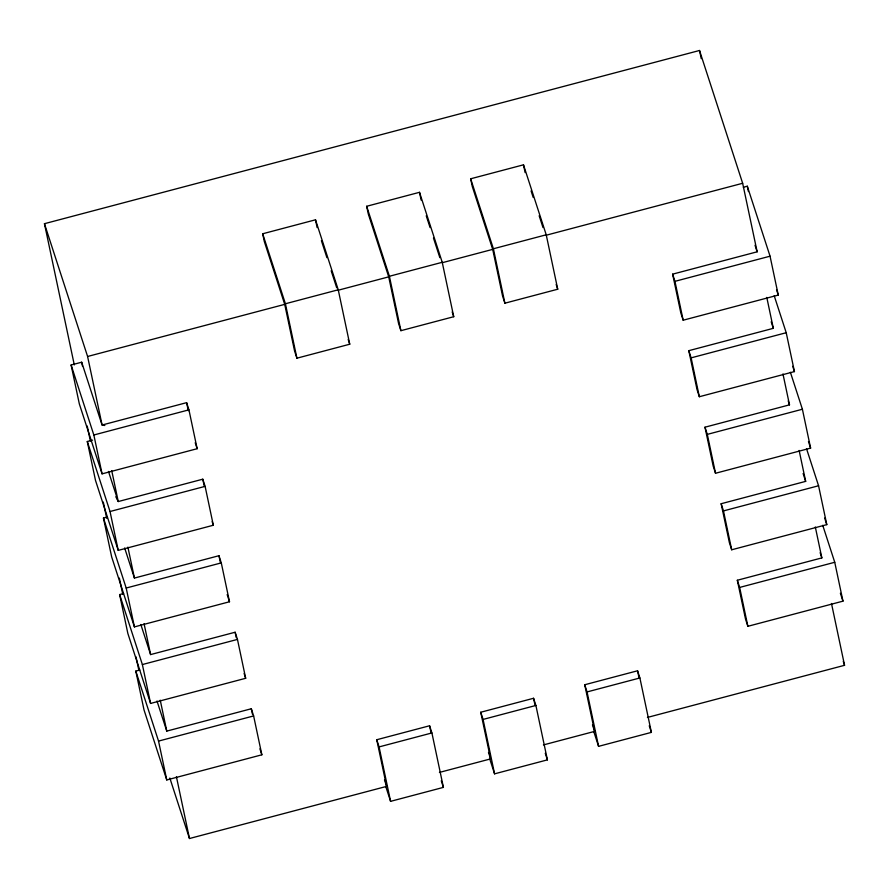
<?xml version="1.0" encoding="UTF-8"?>
<svg xmlns="http://www.w3.org/2000/svg" width="889" height="889" viewBox="0 0 889 889"><rect width="100%" height="100%" fill="white"/><g stroke="black" fill="none" stroke-linecap="round" stroke-linejoin="round"><path stroke-width="1.33" d="M74.298 364.912L44.45 223.695L699.521 50.484L742.659 183.278L757.15 251.809L672.629 274.156L680.841 313.028L683.174 320.207L778.264 295.07L770.052 256.188L747.305 186.212L743.348 187.257M262.677 233.774L315.506 219.805L338.242 289.792L349.744 344.221L296.915 358.189L294.581 351.011L284.724 304.36L264.322 241.552L262.677 233.774L285.413 303.76L296.915 358.189M366.668 206.281L419.497 192.313L442.233 262.299L453.734 316.717L400.906 330.686L398.572 323.507L388.715 276.857L368.313 214.06L366.668 206.281L389.404 276.268L400.906 330.686M470.659 178.789L523.488 164.821L546.224 234.796L557.725 289.225L504.896 303.193L502.563 296.015L492.706 249.365L472.303 186.557L470.659 178.789L493.395 248.764L504.896 303.193M285.413 303.76L338.242 289.792M389.404 276.268L442.233 262.299M493.395 248.764L546.224 234.796M44.45 223.695L87.6 356.478L284.724 304.36M337.553 290.392L388.715 276.857M442.855 262.544L492.706 249.365M546.879 235.04L742.659 183.278M87.6 356.478L102.079 425.02L186.601 402.661L188.935 409.84L197.158 448.712L102.068 473.859L79.321 403.873L71.109 365.001L81.677 362.212L102.079 425.02L104.813 425.498M71.109 365.001L93.845 434.988L188.935 409.84M672.629 274.156L674.951 281.335L770.052 256.188M115.814 496.751L118.259 501.54L202.781 479.193L205.115 486.361L213.327 525.243L118.237 550.38L95.501 480.404L87.289 441.522L92.567 440.133M774.208 295.748L786.22 332.719L794.444 371.591L699.343 396.727L697.02 389.549L688.797 350.677L773.319 328.33L766.785 297.404M87.289 441.522L110.025 511.508L205.115 486.361M688.797 350.677L691.131 357.856L786.22 332.719M124.649 547.968L134.428 578.061L218.95 555.714L221.283 562.893L229.506 601.764L134.417 626.901L111.67 556.925L103.457 518.054L107.425 516.998M790.388 372.269L802.4 409.24L810.612 448.112L715.523 473.259L713.189 466.08L704.977 427.198L789.499 404.851L782.965 373.925M103.457 518.054L126.194 588.029L221.283 562.893M704.977 427.198L707.311 434.377L802.4 409.24M140.829 624.489L150.608 654.582L235.129 632.235L237.463 639.413L245.675 678.285L150.585 703.432L127.849 633.446L119.637 594.574L123.593 593.53M806.556 448.789L818.569 485.761L826.792 524.632L731.691 549.78L729.369 542.601L721.146 503.73L805.667 481.371L799.133 450.445M119.637 594.574L142.373 664.55L237.463 639.413M721.146 503.73L723.479 510.908L818.569 485.761M156.997 701.01L166.776 731.102L251.309 708.755L253.632 715.934L261.855 754.805L166.765 779.953L144.029 709.967L135.806 671.095L139.773 670.05M822.736 525.31L834.749 562.281L842.961 601.153L747.871 626.301L745.538 619.122L737.325 580.25L821.847 557.903L815.313 526.977M135.806 671.095L158.542 741.082L253.632 715.934M737.325 580.25L739.659 587.429L834.749 562.281M169.832 778.031L189.479 838.516L386.604 786.387L376.747 739.737L429.576 725.768L431.91 732.947L443.411 787.376L390.582 801.345L385.87 786.821M439.433 772.419L490.606 758.895L480.738 712.245L533.567 698.276L535.9 705.455L547.402 759.873L494.573 773.841L489.861 759.317M543.435 744.926L594.597 731.391L584.729 684.752L637.557 670.784L639.891 677.963L651.393 732.38L598.575 746.349L593.852 731.825M376.747 739.737L379.081 746.916L431.91 732.947M480.738 712.245L483.071 719.423L535.9 705.455M584.729 684.752L587.062 691.931L639.891 677.963M647.425 717.434L844.55 665.305L831.482 603.487M776.553 289.781L778.264 295.07M755.028 245.264L757.15 251.809M792.721 366.301L794.444 371.591M771.196 321.785L773.319 328.33M808.468 441.511L810.612 448.112M788.221 400.928L789.499 404.851M824.648 518.031L826.792 524.632M803.123 473.526L805.667 481.371M840.383 593.23L842.961 601.153M820.147 552.669L821.847 557.903M843.272 661.36L844.55 665.305M531.077 190.913L533.211 197.447M539.156 215.771L542.99 227.551M556.17 284.436L557.725 289.225M649.248 725.78L651.393 732.38M592.463 724.857L594.597 731.391M426.242 215.794L430.065 227.562M433.465 238.03L439.844 257.654M452.179 311.939L453.734 316.717M545.257 753.272L547.402 759.873M488.472 752.35L490.606 758.895M321.396 240.675L326.919 257.677M331.175 270.767L336.698 287.769M348.188 339.431L349.744 344.221M441.266 780.775L443.411 787.376M384.481 779.853L386.604 786.387M195.213 442.733L197.158 448.712M212.16 521.654L213.327 525.243M227.173 594.585L229.506 601.764M244.119 673.495L245.675 678.285M259.91 748.827L261.855 754.805M108.48 471.448L118.259 501.54L111.714 470.614M747.305 186.212L748.438 191.568M699.521 50.484L701.243 58.63M674.951 281.335L683.174 320.207M691.131 357.856L699.343 396.727M707.311 434.377L715.523 473.259M723.479 510.908L731.691 549.78M739.659 587.429L747.871 626.301M637.557 670.784L638.969 677.44M523.488 164.821L525.132 172.588M587.062 691.931L598.575 746.349M533.567 698.276L534.978 704.944M419.497 192.313L421.142 200.092M483.071 719.423L494.573 773.841M429.576 725.768L430.987 732.436M315.506 219.805L317.14 227.584M379.081 746.916L390.582 801.345M186.601 402.661L188.301 410.707M202.781 479.193L204.192 485.894M218.95 555.714L220.372 562.415M235.129 632.235L236.263 637.591M251.309 708.755L252.443 714.123M127.894 547.135L134.428 578.061M144.062 623.656L150.608 654.582M160.242 700.176L166.776 731.102M176.411 776.697L189.479 838.516M81.677 362.212L82.521 366.235M93.845 434.988L102.068 473.859M110.025 511.508L118.237 550.38M126.194 588.029L134.417 626.901M142.373 664.55L150.585 703.432M158.542 741.082L166.765 779.953M87.211 426.009L90.367 440.944M103.291 502.052L106.736 518.343M119.359 578.094L122.804 594.385M136.006 656.849L138.873 670.417"/></g></svg>
